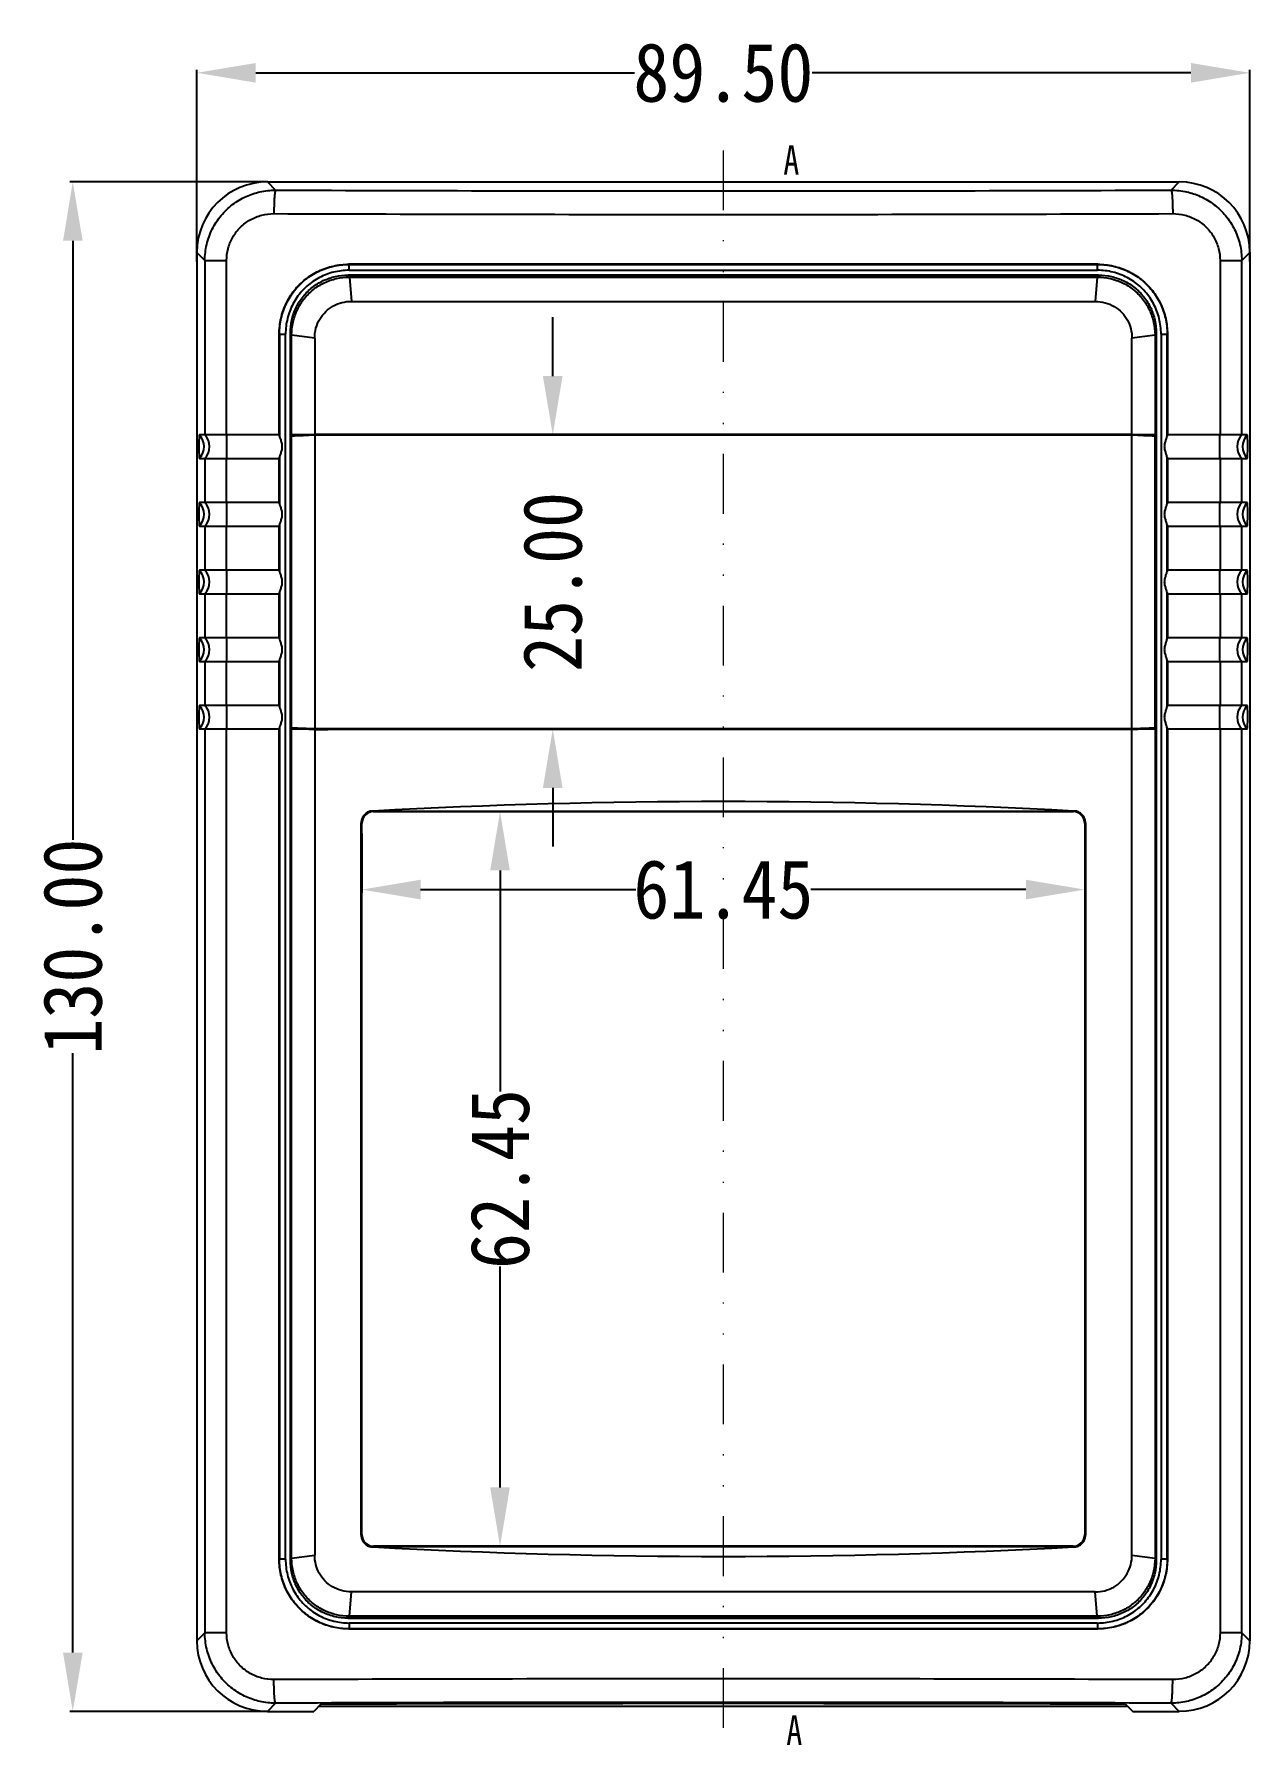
# Model space of a CAD drawing. Header units: inches. Extents: x 491 to 935, y -1750 to -1437.
# Drawn here: x 491.2 to 594.5, y -1582.3 to -1436.8 of the extents above; entities that cross this region are included whole.
import ezdxf
from ezdxf.enums import TextEntityAlignment as Align

# ---------------------------------------------------------------- set-up
doc = ezdxf.new("R2010")
doc.units = ezdxf.units.IN
doc.header["$MEASUREMENT"] = 0
doc.linetypes.add('DIVIDE', pattern=[31.75, 12.7, -6.35, 0, -6.35, 0, -6.35])
doc.layers.add('5', color=7, linetype='Continuous')
doc.layers.add('hatch', color=56, linetype='Continuous', lineweight=9)
doc.styles.add('FFS', font='simfang.ttf', dxfattribs={"width": 0.9})
doc.dimstyles.get("Standard").update_dxf_attribs({"dimtxt": 0.18, "dimasz": 0.18, "dimexe": 0.18, "dimexo": 0.0625, "dimgap": 0.09, "dimtad": 0, "dimzin": 0, "dimdsep": 46, "dimtxsty": 'Standard', "dimcen": 0.09, "dimadec": 0, "dimazin": 0, "dimtfac": 1, "dimtofl": 0, "dimtmove": 0, "dimatfit": 3, "dimfxl": 1, "dimtolj": 1, "dimtzin": 0, "dimarcsym": 0})

# ---------------------------------------------------------------- blocks, each defined once
blk = doc.blocks.new('*D12')
at = {"color": 6, "lineweight": -2}
for p, q in [((504.98, -1456.13), (504.98, -1439.85)), ((509.98, -1440.1), (542.17, -1440.1)), ((589.48, -1440.1), (557.29, -1440.1)), ((594.48, -1456.13), (594.48, -1439.85))]:
    blk.add_line(p, q, dxfattribs=at)
at = {"color": 6}
for points in [[(509.98, -1439.27), (509.98, -1440.94), (504.98, -1440.1)], [(589.48, -1439.27), (589.48, -1440.94), (594.48, -1440.1)]]:
    blk.add_solid(points, dxfattribs=at)
at = {"layer": 'Defpoints', "color": 0}
for p in [(504.98, -1440.1), (504.98, -1456.38), (594.48, -1456.38)]:
    blk.add_point(p, dxfattribs=at)
at = {"color": 4, "insert": (549.73, -1440.1), "char_height": 5, "attachment_point": 5, "style": 'FFS'}
blk.add_mtext('\\A1;89.50', dxfattribs=at)
blk = doc.blocks.new('*D13')
at = {"color": 6, "lineweight": -2}
for p, q in [((535.23, -1465.88), (535.23, -1460.88)), ((534.23, -1470.88), (535.48, -1470.88)), ((534.23, -1495.88), (535.48, -1495.88)), ((535.23, -1500.88), (535.23, -1505.88))]:
    blk.add_line(p, q, dxfattribs=at)
at = {"color": 6}
for points in [[(534.39, -1465.88), (536.06, -1465.88), (535.23, -1470.88)], [(534.39, -1500.88), (536.06, -1500.88), (535.23, -1495.88)]]:
    blk.add_solid(points, dxfattribs=at)
at = {"layer": 'Defpoints', "color": 0}
for p in [(533.98, -1470.88), (533.98, -1495.88), (535.23, -1495.88)]:
    blk.add_point(p, dxfattribs=at)
at = {"color": 4, "insert": (535.23, -1483.38), "char_height": 5, "attachment_point": 5, "rotation": 90, "style": 'FFS'}
blk.add_mtext('\\A1;25.00', dxfattribs=at)
blk = doc.blocks.new('*D14')
at = {"color": 6, "lineweight": -2}
for p, q in [((519, -1504.77), (519, -1509.78)), ((580.45, -1505.04), (580.45, -1509.78)), ((524, -1509.53), (542.28, -1509.53)), ((575.45, -1509.53), (557.18, -1509.53))]:
    blk.add_line(p, q, dxfattribs=at)
at = {"color": 6}
for points in [[(524, -1508.69), (524, -1510.36), (519, -1509.53)], [(575.45, -1508.69), (575.45, -1510.36), (580.45, -1509.53)]]:
    blk.add_solid(points, dxfattribs=at)
at = {"layer": 'Defpoints', "color": 0}
for p in [(519, -1504.52), (580.45, -1504.79), (580.45, -1509.53)]:
    blk.add_point(p, dxfattribs=at)
at = {"color": 4, "insert": (549.73, -1509.53), "char_height": 5, "attachment_point": 5, "style": 'FFS'}
blk.add_mtext('\\A1;61.45', dxfattribs=at)
blk = doc.blocks.new('*D15')
at = {"color": 6, "lineweight": -2}
for p, q in [((521.27, -1502.9), (531, -1502.9)), ((530.75, -1507.9), (530.75, -1526.68)), ((530.75, -1560.35), (530.75, -1541.58)), ((521.27, -1565.35), (531, -1565.35))]:
    blk.add_line(p, q, dxfattribs=at)
at = {"color": 6}
for points in [[(529.91, -1507.9), (531.58, -1507.9), (530.75, -1502.9)], [(529.91, -1560.35), (531.58, -1560.35), (530.75, -1565.35)]]:
    blk.add_solid(points, dxfattribs=at)
at = {"layer": 'Defpoints', "color": 0}
for p in [(521.02, -1502.9), (521.02, -1565.35), (530.75, -1565.35)]:
    blk.add_point(p, dxfattribs=at)
at = {"color": 4, "insert": (530.75, -1534.13), "char_height": 5, "attachment_point": 5, "rotation": 90, "style": 'FFS'}
blk.add_mtext('\\A1;62.45', dxfattribs=at)
blk = doc.blocks.new('*D16')
at = {"color": 6, "lineweight": -2}
for p, q in [((511, -1449.38), (494.18, -1449.38)), ((494.43, -1454.38), (494.43, -1505.31)), ((494.43, -1574.38), (494.43, -1523.44)), ((511, -1579.38), (494.18, -1579.38))]:
    blk.add_line(p, q, dxfattribs=at)
at = {"color": 6}
for points in [[(493.6, -1454.38), (495.27, -1454.38), (494.43, -1449.38)], [(493.6, -1574.38), (495.27, -1574.38), (494.43, -1579.38)]]:
    blk.add_solid(points, dxfattribs=at)
at = {"layer": 'Defpoints', "color": 0}
for p in [(511.25, -1449.38), (494.43, -1579.38), (511.25, -1579.38)]:
    blk.add_point(p, dxfattribs=at)
at = {"color": 4, "insert": (494.43, -1514.38), "char_height": 5, "attachment_point": 5, "rotation": 90, "style": 'FFS'}
blk.add_mtext('\\A1;130.00', dxfattribs=at)

msp = doc.modelspace()

# ---------------------------------------------------------------- linework, layer by layer
at = {"layer": '5', "color": 7, "linetype": 'Continuous'}
for p, q in [((510.969, -1449.378), (588.486, -1449.378)), ((510.969, -1449.378), (511.665, -1450.074)), ((587.79, -1450.074), (588.486, -1449.378)), ((505.658, -1456.05), (504.977, -1455.369)), ((504.977, -1455.369), (504.977, -1573.386)), ((505.658, -1456.05), (507.502, -1456.05)), ((505.658, -1456.05), (505.658, -1470.878)), ((507.502, -1470.878), (507.502, -1456.05)), ((591.953, -1456.05), (593.797, -1456.05)), ((591.953, -1456.05), (591.953, -1470.878)), ((594.477, -1455.369), (593.797, -1456.05)), ((593.797, -1470.878), (593.797, -1456.05)), ((594.477, -1455.369), (594.477, -1573.386)), ((581.614, -1457.29), (517.841, -1457.29)), ((517.841, -1457.29), (517.95, -1457.466)), ((581.559, -1456.378), (517.896, -1456.378)), ((517.901, -1456.393), (517.896, -1456.378)), ((581.559, -1457.378), (517.896, -1457.378)), ((517.901, -1456.393), (581.554, -1456.393)), ((517.925, -1456.885), (581.53, -1456.885)), ((517.95, -1457.466), (581.504, -1457.466)), ((517.95, -1457.466), (518.114, -1459.53)), ((581.504, -1457.466), (581.341, -1459.53)), ((581.504, -1457.466), (581.613, -1457.29)), ((581.554, -1456.393), (581.559, -1456.378)), ((518.115, -1459.53), (581.34, -1459.53)), ((511.977, -1462.306), (512.518, -1462.306)), ((511.977, -1470.878), (511.977, -1462.306)), ((511.999, -1462.306), (511.999, -1470.978)), ((512.518, -1566.45), (512.518, -1462.306)), ((513.032, -1462.394), (512.923, -1462.217)), ((512.923, -1566.538), (512.923, -1462.217)), ((514.992, -1462.659), (513.032, -1462.394)), ((513.032, -1470.869), (513.032, -1462.394)), ((514.992, -1462.659), (514.992, -1470.843)), ((586.423, -1462.394), (584.463, -1462.659)), ((584.463, -1470.843), (584.463, -1462.659)), ((586.532, -1462.217), (586.423, -1462.394)), ((586.423, -1462.394), (586.423, -1470.869)), ((586.532, -1462.217), (586.532, -1566.538)), ((586.937, -1462.306), (587.477, -1462.306)), ((586.937, -1462.306), (586.937, -1566.45)), ((587.456, -1470.978), (587.456, -1462.306)), ((587.477, -1462.306), (587.477, -1470.878)), ((511.977, -1470.878), (505.187, -1470.878)), ((513.032, -1470.869), (512.923, -1470.886)), ((513.032, -1470.957), (512.923, -1471.009)), ((514.992, -1470.843), (513.032, -1470.869)), ((513.032, -1495.799), (513.032, -1470.957)), ((514.992, -1470.878), (549.726, -1470.878)), ((514.992, -1470.878), (514.992, -1495.878)), ((549.726, -1470.843), (516.123, -1470.843)), ((516.123, -1470.843), (516.123, -1470.878)), ((583.332, -1470.843), (549.726, -1470.843)), ((549.729, -1470.878), (584.463, -1470.878)), ((583.332, -1470.878), (583.332, -1470.843)), ((586.423, -1470.869), (584.463, -1470.843)), ((584.463, -1495.878), (584.463, -1470.878)), ((586.532, -1470.886), (586.423, -1470.869)), ((586.423, -1470.957), (586.532, -1471.009)), ((586.423, -1495.799), (586.423, -1470.957)), ((594.268, -1470.878), (587.477, -1470.878)), ((505.187, -1472.878), (511.977, -1472.878)), ((505.658, -1472.878), (505.658, -1476.628)), ((507.502, -1476.628), (507.502, -1472.878)), ((511.977, -1476.628), (511.977, -1472.878)), ((511.999, -1472.777), (511.999, -1476.728)), ((587.456, -1476.728), (587.456, -1472.777)), ((587.477, -1472.878), (594.268, -1472.878)), ((587.477, -1472.878), (587.477, -1476.628)), ((591.953, -1472.878), (591.953, -1476.628)), ((593.797, -1476.628), (593.797, -1472.878)), ((511.977, -1476.628), (505.187, -1476.628)), ((594.268, -1476.628), (587.477, -1476.628)), ((505.187, -1478.628), (511.977, -1478.628)), ((505.658, -1478.628), (505.658, -1482.378)), ((507.502, -1482.378), (507.502, -1478.628)), ((511.977, -1482.378), (511.977, -1478.628)), ((511.999, -1478.527), (511.999, -1482.478)), ((587.456, -1482.478), (587.456, -1478.527)), ((587.477, -1478.628), (587.477, -1482.378)), ((587.477, -1478.628), (594.268, -1478.628)), ((591.953, -1478.628), (591.953, -1482.378)), ((593.797, -1482.378), (593.797, -1478.628)), ((511.977, -1482.378), (505.187, -1482.378)), ((594.268, -1482.378), (587.477, -1482.378)), ((505.187, -1484.378), (511.977, -1484.378)), ((505.658, -1484.378), (505.658, -1488.128)), ((507.502, -1488.128), (507.502, -1484.378)), ((511.977, -1488.128), (511.977, -1484.378)), ((511.999, -1484.277), (511.999, -1488.228)), ((587.456, -1488.228), (587.456, -1484.277)), ((587.477, -1484.378), (587.477, -1488.128)), ((587.477, -1484.378), (594.268, -1484.378)), ((591.953, -1484.378), (591.953, -1488.128)), ((593.797, -1488.128), (593.797, -1484.378)), ((511.977, -1488.128), (505.187, -1488.128)), ((594.268, -1488.128), (587.477, -1488.128)), ((505.187, -1490.128), (511.977, -1490.128)), ((505.658, -1490.128), (505.658, -1493.878)), ((507.502, -1493.878), (507.502, -1490.128)), ((511.977, -1493.878), (511.977, -1490.128)), ((511.999, -1490.027), (511.999, -1493.978)), ((587.456, -1493.978), (587.456, -1490.027)), ((587.477, -1490.128), (587.477, -1493.878)), ((587.477, -1490.128), (594.268, -1490.128)), ((591.953, -1490.128), (591.953, -1493.878)), ((593.797, -1493.878), (593.797, -1490.128)), ((511.977, -1493.878), (505.187, -1493.878)), ((594.268, -1493.878), (587.477, -1493.878)), ((505.187, -1495.878), (511.977, -1495.878)), ((505.658, -1495.878), (505.658, -1572.705)), ((507.502, -1572.705), (507.502, -1495.878)), ((511.977, -1566.45), (511.977, -1495.878)), ((511.999, -1495.777), (511.999, -1566.45)), ((513.032, -1495.799), (512.923, -1495.746)), ((513.017, -1495.892), (513.032, -1495.894)), ((513.032, -1495.878), (514.992, -1495.878)), ((513.032, -1566.361), (513.032, -1495.894)), ((549.726, -1495.878), (514.992, -1495.878)), ((514.992, -1495.914), (514.992, -1566.097)), ((516.123, -1495.878), (516.123, -1495.913)), ((549.726, -1495.913), (516.123, -1495.913)), ((583.332, -1495.913), (549.726, -1495.913)), ((584.463, -1495.878), (549.729, -1495.878)), ((583.332, -1495.878), (583.332, -1495.913)), ((584.463, -1495.878), (586.423, -1495.878)), ((584.463, -1566.097), (584.463, -1495.914)), ((586.423, -1495.799), (586.532, -1495.746)), ((586.423, -1495.895), (586.437, -1495.892)), ((586.423, -1495.895), (586.423, -1566.361)), ((587.456, -1566.45), (587.456, -1495.777)), ((587.477, -1495.878), (587.477, -1566.45)), ((587.477, -1495.878), (594.268, -1495.878)), ((591.953, -1495.878), (591.953, -1572.705)), ((593.797, -1572.705), (593.797, -1495.878)), ((519.004, -1503.903), (518.951, -1503.85)), ((518.951, -1564.405), (518.951, -1503.85)), ((519.004, -1564.353), (519.004, -1503.903)), ((519.947, -1502.849), (579.508, -1502.849)), ((519.947, -1502.849), (520.002, -1502.904)), ((520.002, -1502.904), (579.453, -1502.904)), ((579.453, -1502.904), (579.508, -1502.849)), ((580.504, -1503.85), (580.451, -1503.903)), ((580.451, -1503.903), (580.451, -1564.353)), ((580.504, -1503.85), (580.504, -1564.405)), ((518.951, -1564.405), (519.004, -1564.353)), ((520.002, -1565.351), (519.947, -1565.407)), ((579.453, -1565.351), (520.002, -1565.351)), ((579.508, -1565.407), (579.453, -1565.351)), ((580.451, -1564.353), (580.504, -1564.405)), ((512.518, -1566.45), (511.977, -1566.45)), ((512.923, -1566.538), (513.032, -1566.361)), ((513.032, -1566.361), (514.992, -1566.097)), ((579.508, -1565.407), (519.947, -1565.407)), ((584.463, -1566.097), (586.423, -1566.361)), ((586.423, -1566.361), (586.532, -1566.538)), ((587.477, -1566.45), (586.937, -1566.45)), ((517.95, -1571.29), (518.114, -1569.225)), ((581.34, -1569.225), (518.115, -1569.225)), ((581.504, -1571.29), (581.341, -1569.225)), ((517.95, -1571.29), (517.841, -1571.466)), ((517.841, -1571.466), (581.614, -1571.466)), ((581.559, -1571.378), (517.896, -1571.378)), ((517.901, -1572.362), (517.896, -1572.378)), ((517.896, -1572.378), (581.559, -1572.378)), ((581.554, -1572.362), (517.901, -1572.362)), ((581.53, -1571.87), (517.925, -1571.87)), ((581.504, -1571.289), (517.95, -1571.289)), ((581.614, -1571.466), (581.504, -1571.29)), ((581.554, -1572.362), (581.559, -1572.378)), ((504.977, -1573.386), (505.658, -1572.705)), ((507.502, -1572.705), (505.658, -1572.705)), ((593.797, -1572.705), (591.953, -1572.705)), ((593.797, -1572.705), (594.477, -1573.386)), ((511.665, -1578.682), (510.969, -1579.378)), ((510.969, -1579.378), (514.927, -1579.378)), ((515.526, -1578.779), (514.927, -1579.378)), ((584.108, -1578.958), (515.347, -1578.958)), ((583.928, -1578.779), (584.527, -1579.378)), ((584.527, -1579.378), (588.486, -1579.378)), ((588.486, -1579.378), (587.79, -1578.682))]:
    msp.add_line(p, q, dxfattribs=at)
for centre, radius, start, end in [((549.716, 8988.091), 10438.234, 269.7911368, 270.0000617), ((549.754, 8979.682), 10429.825, 269.9998541, 270.2089475), ((549.701, 9058.501), 10510.641, 269.7919024, 270.0001453), ((549.739, 9066.965), 10519.105, 269.9999385, 270.2080138), ((504.131, -1471.878), 1.454, 316.54797, 43.45203), ((504.607, -1471.878), 1.451, 316.4431, 43.55199), ((509.357, -1471.486), 2.69, 10.89926, 13.08206), ((512.957, -930.159), 540.723, 270.00794, 270.21561), ((586.491, -932.448), 538.434, 269.78416, 269.99272), ((590.096, -1471.486), 2.689, 166.91754, 169.10129), ((594.848, -1471.877), 1.451, 136.4431, 223.55199), ((595.323, -1471.878), 1.454, 136.54709, 223.45291), ((509.296, -1472.256), 2.753, 346.94305, 349.07572), ((590.161, -1472.255), 2.755, 190.92492, 193.05615), ((504.131, -1477.628), 1.454, 316.54797, 43.45203), ((504.607, -1477.628), 1.451, 316.4431, 43.55199), ((509.357, -1477.236), 2.69, 10.89926, 13.08206), ((590.096, -1477.236), 2.689, 166.91754, 169.10129), ((594.848, -1477.627), 1.451, 136.4431, 223.55199), ((595.323, -1477.628), 1.454, 136.54709, 223.45291), ((509.296, -1478.006), 2.753, 346.94305, 349.07572), ((590.161, -1478.005), 2.755, 190.92492, 193.05615), ((504.131, -1483.378), 1.454, 316.54797, 43.45203), ((504.607, -1483.378), 1.451, 316.4431, 43.55199), ((509.357, -1482.986), 2.69, 10.89926, 13.08206), ((590.096, -1482.986), 2.689, 166.91754, 169.10129), ((594.848, -1483.377), 1.451, 136.4431, 223.55199), ((595.323, -1483.378), 1.454, 136.54709, 223.45291), ((509.296, -1483.756), 2.753, 346.94305, 349.07572), ((590.161, -1483.755), 2.755, 190.92492, 193.05615), ((504.131, -1489.128), 1.454, 316.54797, 43.45203), ((504.607, -1489.128), 1.451, 316.4431, 43.55199), ((509.357, -1488.736), 2.69, 10.89926, 13.08206), ((590.096, -1488.736), 2.689, 166.91754, 169.10129), ((594.848, -1489.127), 1.451, 136.4431, 223.55199), ((595.323, -1489.128), 1.454, 136.54709, 223.45291), ((509.296, -1489.506), 2.753, 346.94305, 349.07572), ((590.161, -1489.505), 2.755, 190.92492, 193.05615), ((504.131, -1494.878), 1.454, 316.54797, 43.45203), ((504.607, -1494.878), 1.451, 316.4431, 43.55199), ((509.357, -1494.486), 2.69, 10.89926, 13.08206), ((590.096, -1494.486), 2.689, 166.91754, 169.10129), ((594.848, -1494.877), 1.451, 136.4431, 223.55199), ((595.323, -1494.878), 1.454, 136.54709, 223.45291), ((509.296, -1495.256), 2.753, 346.94305, 349.07572), ((583.455, -2047.618), 551.705, 89.8953, 90.01276), ((590.161, -1495.255), 2.755, 190.92492, 193.05615), ((549.727, -2054.045), 552, 86.90739, 93.09261), ((549.727, -1014.211), 552, 266.90739, 273.09261), ((549.716, -12095.72), 10519.105, 89.9999385, 90.2080138), ((549.754, -12087.256), 10510.641, 89.7919024, 90.0001453), ((549.701, -12008.438), 10429.825, 89.9998541, 90.2089475), ((549.739, -12016.847), 10438.234, 89.7911368, 90.0000617)]:
    msp.add_arc(centre, radius, start, end, dxfattribs=at)
for centre, major_axis, ratio, start_param, end_param in [((510.986, -1455.386), (-4.254, 4.254), 0.9972647, 5.4991567, 7.0672139), ((588.469, -1455.386), (-4.254, -4.254), 0.9972647, 2.357564, 3.9256213), ((549.724, 9085.609), (7417.116, 7822.961), 0.9573508, -2.3645192, -2.3643333), ((549.727, -1480.498), (552, -0.619), 0.0174549, 1.6317314, 1.6337842), ((549.727, -1480.498), (552, 0.619), 0.0174549, 1.5078085, 1.5098613), ((549.731, 9085.609), (7417.116, -7822.961), 0.9573508, -0.7772594, -0.7770734), ((516.741, -2080.05), (428.677, -465.124), 0.8510283, 2.3227636, 2.3229258), ((549.724, -12052.364), (7417.116, -7822.961), 0.9573508, 2.3643333, 2.3645192), ((516.741, -2079.504), (411.915, -419.292), 0.9855848, 2.3608072, 2.3641662), ((549.731, -12052.364), (7417.116, 7822.961), 0.9573508, 0.7770734, 0.7772594), ((582.875, -2038.294), (382.828, 389.684), 0.9855848, 0.7772412, 0.7808554), ((582.875, -2038.815), (398.406, 432.279), 0.8510283, 0.8184674, 0.8186419), ((520.005, -1503.905), (0.709, -0.709), 0.9972647, 2.357564, 3.9256213), ((579.45, -1503.905), (0.709, 0.709), 0.9972647, 5.4991567, 7.0672139), ((520.005, -1564.35), (0.709, 0.709), 0.9972647, 2.357564, 3.9256213), ((579.45, -1564.35), (0.709, -0.709), 0.9972647, -0.7840286, 0.7840286), ((510.986, -1573.369), (4.254, 4.254), 0.9972647, 2.357564, 3.9256213), ((588.469, -1573.369), (4.254, -4.254), 0.9972647, -0.7840286, 0.7840286), ((549.727, -1607.337), (546, 0), 0.0524078, 1.5081159, 1.6334767)]:
    msp.add_ellipse(centre, major_axis=major_axis, ratio=ratio, start_param=start_param, end_param=end_param, dxfattribs=at)
for points, start_tangent, end_tangent in [([(505.658, -1456.05), (505.816, -1454.688), (506.28, -1453.4), (507.034, -1452.241), (508.008, -1451.305), (509.169, -1450.611), (510.343, -1450.218), (511.665, -1450.074)], (0.0010237, 0.9999995), (0.999999, -0.001426)), ([(511.665, -1450.074), (511.624, -1450.196), (511.587, -1450.477), (511.556, -1450.906), (511.535, -1451.453), (511.526, -1452.071)], (-0.7997504, -0.6003326), (-0.0036369, -0.9999934)), ([(587.79, -1450.074), (589.106, -1450.217), (590.274, -1450.605), (591.457, -1451.313), (592.424, -1452.244), (593.179, -1453.41), (593.639, -1454.691), (593.797, -1456.05)], (0.999999, 0.0014261), (0.0010236, -0.9999995)), ([(587.79, -1450.074), (587.831, -1450.196), (587.868, -1450.477), (587.898, -1450.906), (587.919, -1451.453), (587.928, -1452.071)], (0.7997377, -0.6003495), (0.0036313, -0.9999934)), ([(507.502, -1456.05), (507.638, -1455.025), (508.037, -1454.063), (508.678, -1453.232), (509.52, -1452.597), (510.489, -1452.203), (511.526, -1452.071)], (0.0002297, 1), (0.9999942, -0.0034092)), ([(587.928, -1452.071), (588.97, -1452.204), (589.942, -1452.601), (590.786, -1453.241), (591.424, -1454.074), (591.819, -1455.035), (591.953, -1456.05)], (0.9999942, 0.0034093), (0.0002294, -1)), ([(511.977, -1462.306), (512.129, -1460.972), (512.568, -1459.715), (513.272, -1458.589), (514.21, -1457.654), (515.333, -1456.958), (516.579, -1456.526), (517.896, -1456.378)], (0, 1), (1, -0.0000001)), ([(511.999, -1462.306), (512.15, -1460.966), (512.588, -1459.712), (513.286, -1458.601), (514.208, -1457.679), (515.317, -1456.981), (516.566, -1456.544), (517.901, -1456.393)], (0.0001618, 1), (1, 0.0001772)), ([(517.925, -1456.885), (517.252, -1456.926), (516.604, -1457.047), (515.983, -1457.241), (515.393, -1457.507), (514.84, -1457.841), (514.333, -1458.238), (513.878, -1458.693), (513.478, -1459.203), (513.14, -1459.762), (512.871, -1460.361), (512.676, -1460.99), (512.557, -1461.641), (512.518, -1462.306)], (-1, -0.000011), (-0.0000082, -1)), ([(512.923, -1462.217), (513.05, -1461.108), (513.416, -1460.061), (514.001, -1459.122), (514.783, -1458.345), (515.718, -1457.769), (516.752, -1457.412), (517.841, -1457.29)], (-0.0000001, 1), (1, -0.0000016)), ([(513.032, -1462.394), (513.156, -1461.28), (513.52, -1460.235), (514.105, -1459.303), (514.88, -1458.529), (515.809, -1457.949), (516.847, -1457.589), (517.95, -1457.466)], (-0.0000001, 1), (1, 0.0000168)), ([(517.925, -1456.885), (517.923, -1456.716), (517.918, -1456.568), (517.91, -1456.454), (517.901, -1456.393)], (0.000001, 1), (-0.3118603, 0.950128)), ([(581.504, -1457.466), (582.616, -1457.591), (583.659, -1457.955), (584.589, -1458.541), (585.361, -1459.317), (585.941, -1460.248), (586.3, -1461.288), (586.423, -1462.394)], (1, -0.0000152), (0.000002, -1)), ([(581.53, -1456.885), (581.532, -1456.716), (581.537, -1456.568), (581.544, -1456.454), (581.554, -1456.393)], (0, 1), (0.3118576, 0.9501289)), ([(586.937, -1462.306), (586.896, -1461.631), (586.776, -1460.981), (586.583, -1460.359), (586.318, -1459.768), (585.984, -1459.214), (585.588, -1458.705), (585.133, -1458.248), (584.624, -1457.847), (584.066, -1457.509), (583.468, -1457.239), (582.84, -1457.044), (582.191, -1456.925), (581.53, -1456.885)], (-0.000011, 1), (-1, 0.0000082)), ([(581.554, -1456.393), (582.892, -1456.544), (584.143, -1456.984), (585.252, -1457.683), (586.173, -1458.607), (586.869, -1459.718), (587.306, -1460.969), (587.456, -1462.306)], (1, -0.0001798), (0.0001583, -1)), ([(581.559, -1456.378), (582.891, -1456.53), (584.146, -1456.97), (585.271, -1457.675), (586.204, -1458.615), (586.899, -1459.74), (587.329, -1460.987), (587.477, -1462.306)], (1, 0.0000001), (0, -1)), ([(581.614, -1457.29), (582.721, -1457.417), (583.766, -1457.784), (584.703, -1458.37), (585.479, -1459.153), (586.054, -1460.09), (586.409, -1461.127), (586.532, -1462.217)], (1, 0.000022), (0.0000019, -1)), ([(514.992, -1462.659), (515.103, -1461.809), (515.427, -1461.042), (515.935, -1460.4), (516.591, -1459.917), (517.311, -1459.632), (518.115, -1459.53)], (-0.0059816, 0.9999821), (0.9999832, -0.005799)), ([(581.34, -1459.53), (582.188, -1459.643), (582.955, -1459.968), (583.596, -1460.476), (584.078, -1461.132), (584.362, -1461.853), (584.463, -1462.659)], (0.9999858, 0.0053354), (-0.0064492, -0.9999792)), ([(505.187, -1470.878), (505.177, -1470.936), (505.167, -1471.055), (505.16, -1471.228), (505.153, -1471.457), (505.15, -1471.724), (505.15, -1472.005), (505.153, -1472.277), (505.159, -1472.514), (505.167, -1472.695), (505.177, -1472.818), (505.187, -1472.878)], (-0.4163751, -0.9091929), (0.4163751, -0.9091929)), ([(507.532, -1471.878), (507.529, -1471.514), (507.518, -1471.173), (507.502, -1470.878)], (0, 1), (-0.0729233, 0.9973375)), ([(507.502, -1472.878), (507.518, -1472.582), (507.529, -1472.242), (507.532, -1471.878)], (0.0729233, 0.9973375), (0, 1)), ([(511.999, -1470.978), (512.076, -1471.256), (512.168, -1471.558), (512.211, -1471.878)], (0.1899907, -0.9817859), (0, -1)), ([(512.211, -1471.878), (512.168, -1472.196), (512.076, -1472.498), (511.999, -1472.777)], (0, -1), (-0.1899906, -0.9817859)), ([(587.243, -1471.878), (587.287, -1471.559), (587.379, -1471.257), (587.456, -1470.978)], (0, 1), (0.1899912, 0.9817858)), ([(587.456, -1472.777), (587.379, -1472.499), (587.287, -1472.197), (587.243, -1471.878)], (-0.1899912, 0.9817858), (0, 1)), ([(591.922, -1471.878), (591.926, -1471.514), (591.936, -1471.173), (591.953, -1470.878)], (0, 1), (0.0729233, 0.9973375)), ([(591.953, -1472.878), (591.936, -1472.582), (591.926, -1472.242), (591.922, -1471.878)], (-0.0729233, 0.9973375), (0, 1)), ([(594.268, -1472.878), (594.278, -1472.819), (594.287, -1472.701), (594.295, -1472.527), (594.301, -1472.299), (594.305, -1472.032), (594.305, -1471.75), (594.302, -1471.478), (594.296, -1471.241), (594.288, -1471.06), (594.278, -1470.937), (594.268, -1470.878)], (0.4163751, 0.9091929), (-0.4163751, 0.9091929)), ([(505.187, -1476.628), (505.177, -1476.686), (505.167, -1476.805), (505.16, -1476.978), (505.153, -1477.207), (505.15, -1477.474), (505.15, -1477.755), (505.153, -1478.027), (505.159, -1478.264), (505.167, -1478.445), (505.177, -1478.568), (505.187, -1478.628)], (-0.4163751, -0.9091929), (0.4163751, -0.9091929)), ([(507.532, -1477.628), (507.529, -1477.264), (507.518, -1476.923), (507.502, -1476.628)], (0, 1), (-0.0729233, 0.9973375)), ([(591.922, -1477.628), (591.926, -1477.264), (591.936, -1476.923), (591.953, -1476.628)], (0, 1), (0.0729233, 0.9973375)), ([(594.268, -1478.628), (594.278, -1478.569), (594.287, -1478.451), (594.295, -1478.277), (594.301, -1478.049), (594.305, -1477.782), (594.305, -1477.5), (594.302, -1477.228), (594.296, -1476.991), (594.288, -1476.81), (594.278, -1476.687), (594.268, -1476.628)], (0.4163751, 0.9091929), (-0.4163751, 0.9091929)), ([(507.502, -1478.628), (507.518, -1478.332), (507.529, -1477.992), (507.532, -1477.628)], (0.0729233, 0.9973375), (0, 1)), ([(511.999, -1476.728), (512.076, -1477.006), (512.168, -1477.308), (512.211, -1477.628)], (0.1899907, -0.9817859), (0, -1)), ([(512.211, -1477.628), (512.168, -1477.946), (512.076, -1478.248), (511.999, -1478.527)], (0, -1), (-0.1899906, -0.9817859)), ([(587.243, -1477.628), (587.287, -1477.309), (587.379, -1477.007), (587.456, -1476.728)], (0, 1), (0.1899912, 0.9817858)), ([(587.456, -1478.527), (587.379, -1478.249), (587.287, -1477.947), (587.243, -1477.628)], (-0.1899912, 0.9817858), (0, 1)), ([(591.953, -1478.628), (591.936, -1478.332), (591.926, -1477.992), (591.922, -1477.628)], (-0.0729233, 0.9973375), (0, 1)), ([(505.187, -1482.378), (505.177, -1482.436), (505.167, -1482.555), (505.16, -1482.728), (505.153, -1482.957), (505.15, -1483.224), (505.15, -1483.505), (505.153, -1483.777), (505.159, -1484.014), (505.167, -1484.195), (505.177, -1484.318), (505.187, -1484.378)], (-0.4163751, -0.9091929), (0.4163751, -0.9091929)), ([(507.532, -1483.378), (507.529, -1483.014), (507.518, -1482.673), (507.502, -1482.378)], (0, 1), (-0.0729233, 0.9973375)), ([(591.922, -1483.378), (591.926, -1483.014), (591.936, -1482.673), (591.953, -1482.378)], (0, 1), (0.0729233, 0.9973375)), ([(594.268, -1484.378), (594.278, -1484.319), (594.287, -1484.201), (594.295, -1484.027), (594.301, -1483.799), (594.305, -1483.532), (594.305, -1483.25), (594.302, -1482.978), (594.296, -1482.741), (594.288, -1482.56), (594.278, -1482.437), (594.268, -1482.378)], (0.4163751, 0.9091929), (-0.4163751, 0.9091929)), ([(507.502, -1484.378), (507.518, -1484.082), (507.529, -1483.742), (507.532, -1483.378)], (0.0729233, 0.9973375), (0, 1)), ([(511.999, -1482.478), (512.076, -1482.756), (512.168, -1483.058), (512.211, -1483.378)], (0.1899907, -0.9817859), (0, -1)), ([(512.211, -1483.378), (512.168, -1483.696), (512.076, -1483.998), (511.999, -1484.277)], (0, -1), (-0.1899906, -0.9817859)), ([(587.243, -1483.378), (587.287, -1483.059), (587.379, -1482.757), (587.456, -1482.478)], (0, 1), (0.1899912, 0.9817858)), ([(587.456, -1484.277), (587.379, -1483.999), (587.287, -1483.697), (587.243, -1483.378)], (-0.1899912, 0.9817858), (0, 1)), ([(591.953, -1484.378), (591.936, -1484.082), (591.926, -1483.742), (591.922, -1483.378)], (-0.0729233, 0.9973375), (0, 1)), ([(505.187, -1488.128), (505.177, -1488.186), (505.167, -1488.305), (505.16, -1488.478), (505.153, -1488.707), (505.15, -1488.974), (505.15, -1489.255), (505.153, -1489.527), (505.159, -1489.764), (505.167, -1489.945), (505.177, -1490.068), (505.187, -1490.128)], (-0.4163751, -0.9091929), (0.4163751, -0.9091929)), ([(507.532, -1489.128), (507.529, -1488.764), (507.518, -1488.423), (507.502, -1488.128)], (0, 1), (-0.0729233, 0.9973375)), ([(511.999, -1488.228), (512.076, -1488.506), (512.168, -1488.808), (512.211, -1489.128)], (0.1899912, -0.9817858), (0, -1)), ([(587.243, -1489.128), (587.287, -1488.809), (587.379, -1488.507), (587.456, -1488.228)], (0, 1), (0.1899912, 0.9817858)), ([(591.922, -1489.128), (591.926, -1488.764), (591.936, -1488.423), (591.953, -1488.128)], (0, 1), (0.0729233, 0.9973375)), ([(594.268, -1490.128), (594.278, -1490.069), (594.287, -1489.951), (594.295, -1489.777), (594.301, -1489.549), (594.305, -1489.282), (594.305, -1489), (594.302, -1488.728), (594.296, -1488.491), (594.288, -1488.31), (594.278, -1488.187), (594.268, -1488.128)], (0.4163751, 0.9091929), (-0.4163751, 0.9091929)), ([(507.502, -1490.128), (507.518, -1489.832), (507.529, -1489.492), (507.532, -1489.128)], (0.0729233, 0.9973375), (0, 1)), ([(512.211, -1489.128), (512.168, -1489.446), (512.076, -1489.748), (511.999, -1490.027)], (0, -1), (-0.1899912, -0.9817858)), ([(587.456, -1490.027), (587.379, -1489.749), (587.287, -1489.447), (587.243, -1489.128)], (-0.1899912, 0.9817858), (0, 1)), ([(591.953, -1490.128), (591.936, -1489.832), (591.926, -1489.492), (591.922, -1489.128)], (-0.0729233, 0.9973375), (0, 1)), ([(505.187, -1493.878), (505.177, -1493.936), (505.167, -1494.055), (505.16, -1494.228), (505.153, -1494.457), (505.15, -1494.724), (505.15, -1495.005), (505.153, -1495.277), (505.159, -1495.514), (505.167, -1495.695), (505.177, -1495.818), (505.187, -1495.878)], (-0.4163751, -0.9091929), (0.4163751, -0.9091929)), ([(507.532, -1494.878), (507.529, -1494.514), (507.518, -1494.173), (507.502, -1493.878)], (0, 1), (-0.0729233, 0.9973375)), ([(511.999, -1493.978), (512.076, -1494.256), (512.168, -1494.558), (512.211, -1494.878)], (0.1899907, -0.9817859), (0, -1)), ([(587.243, -1494.878), (587.287, -1494.559), (587.379, -1494.257), (587.456, -1493.978)], (0, 1), (0.1899912, 0.9817858)), ([(591.922, -1494.878), (591.926, -1494.514), (591.936, -1494.173), (591.953, -1493.878)], (0, 1), (0.0729233, 0.9973375)), ([(594.268, -1495.878), (594.278, -1495.819), (594.287, -1495.701), (594.295, -1495.527), (594.301, -1495.299), (594.305, -1495.032), (594.305, -1494.75), (594.302, -1494.478), (594.296, -1494.241), (594.288, -1494.06), (594.278, -1493.937), (594.268, -1493.878)], (0.4163751, 0.9091929), (-0.4163751, 0.9091929)), ([(507.502, -1495.878), (507.518, -1495.582), (507.529, -1495.242), (507.532, -1494.878)], (0.0729233, 0.9973375), (0, 1)), ([(512.211, -1494.878), (512.168, -1495.196), (512.076, -1495.498), (511.999, -1495.777)], (0, -1), (-0.1899906, -0.9817859)), ([(587.456, -1495.777), (587.379, -1495.499), (587.287, -1495.197), (587.243, -1494.878)], (-0.1899912, 0.9817858), (0, 1)), ([(591.953, -1495.878), (591.936, -1495.582), (591.926, -1495.242), (591.922, -1494.878)], (-0.0729233, 0.9973375), (0, 1)), ([(514.992, -1495.914), (515.369, -1495.913), (515.746, -1495.913), (516.123, -1495.913)], (0.9999982, 0.0018973), (1, -0.0000054)), ([(519.947, -1502.849), (519.639, -1502.898), (519.362, -1503.041), (519.141, -1503.262), (519, -1503.541), (518.951, -1503.85)], (-0.999996, -0.0028316), (0, -1)), ([(580.504, -1503.85), (580.455, -1503.541), (580.313, -1503.262), (580.093, -1503.041), (579.815, -1502.898), (579.508, -1502.849)], (0, 1), (-0.999996, 0.0028316)), ([(518.951, -1564.405), (519, -1564.714), (519.141, -1564.993), (519.362, -1565.215), (519.639, -1565.357), (519.947, -1565.407)], (0, -1), (0.999996, -0.0028316)), ([(579.508, -1565.407), (579.815, -1565.357), (580.093, -1565.215), (580.313, -1564.993), (580.455, -1564.714), (580.504, -1564.405)], (0.999996, 0.0028316), (0, 1)), ([(517.896, -1572.378), (516.564, -1572.226), (515.309, -1571.785), (514.184, -1571.08), (513.251, -1570.14), (512.556, -1569.016), (512.125, -1567.768), (511.977, -1566.45)], (-1, -0.0000001), (0, 1)), ([(517.901, -1572.362), (516.563, -1572.211), (515.312, -1571.772), (514.202, -1571.072), (513.282, -1570.149), (512.585, -1569.038), (512.149, -1567.786), (511.999, -1566.45)], (-1, 0.0001798), (-0.0001583, 1)), ([(512.518, -1566.45), (512.559, -1567.124), (512.678, -1567.774), (512.872, -1568.396), (513.137, -1568.987), (513.47, -1569.541), (513.867, -1570.05), (514.322, -1570.507), (514.831, -1570.908), (515.389, -1571.247), (515.987, -1571.516), (516.615, -1571.711), (517.263, -1571.83), (517.925, -1571.87)], (0.000011, -1), (1, -0.0000082)), ([(517.841, -1571.466), (516.733, -1571.338), (515.689, -1570.972), (514.751, -1570.385), (513.976, -1569.602), (513.401, -1568.665), (513.045, -1567.629), (512.923, -1566.538)], (-1, -0.0000214), (-0.0000019, 1)), ([(517.95, -1571.29), (516.839, -1571.165), (515.796, -1570.8), (514.866, -1570.215), (514.093, -1569.438), (513.514, -1568.507), (513.155, -1567.467), (513.032, -1566.361)], (-1, 0.000016), (-0.000002, 1)), ([(518.115, -1569.225), (517.267, -1569.113), (516.5, -1568.788), (515.859, -1568.279), (515.377, -1567.623), (515.093, -1566.902), (514.992, -1566.097)], (-0.9999858, -0.0053354), (0.0064492, 0.9999792)), ([(581.34, -1569.225), (582.155, -1569.121), (582.911, -1568.812), (583.558, -1568.317), (584.052, -1567.67), (584.361, -1566.912), (584.463, -1566.097)], (0.9999832, -0.005799), (-0.0059816, 0.9999821)), ([(586.423, -1566.361), (586.298, -1567.475), (585.934, -1568.52), (585.35, -1569.452), (584.575, -1570.226), (583.646, -1570.806), (582.608, -1571.167), (581.504, -1571.29)], (0.0000001, -1), (-1, -0.0000168)), ([(581.53, -1571.87), (582.202, -1571.829), (582.851, -1571.709), (583.472, -1571.515), (584.062, -1571.249), (584.614, -1570.915), (585.121, -1570.517), (585.577, -1570.062), (585.977, -1569.552), (586.315, -1568.993), (586.583, -1568.394), (586.778, -1567.765), (586.897, -1567.114), (586.937, -1566.45)], (1, 0.000011), (0.0000082, 1)), ([(587.456, -1566.45), (587.305, -1567.79), (586.867, -1569.043), (586.168, -1570.155), (585.247, -1571.077), (584.138, -1571.774), (582.888, -1572.212), (581.554, -1572.362)], (-0.0001618, -1), (-1, -0.0001772)), ([(587.477, -1566.45), (587.326, -1567.784), (586.886, -1569.04), (586.183, -1570.167), (585.245, -1571.101), (584.121, -1571.797), (582.876, -1572.229), (581.559, -1572.378)], (0, -1), (-1, 0.0000001)), ([(586.532, -1566.538), (586.405, -1567.648), (586.039, -1568.694), (585.454, -1569.634), (584.672, -1570.411), (583.737, -1570.987), (582.702, -1571.343), (581.614, -1571.466)], (0.0000001, -1), (-1, 0.0000016)), ([(517.925, -1571.87), (517.923, -1572.039), (517.918, -1572.187), (517.91, -1572.301), (517.901, -1572.362)], (0, -1), (-0.3118576, -0.9501288)), ([(581.53, -1571.87), (581.532, -1572.039), (581.537, -1572.187), (581.544, -1572.301), (581.554, -1572.362)], (-0.000001, -1), (0.3118603, -0.950128)), ([(511.665, -1578.682), (510.349, -1578.538), (509.181, -1578.15), (507.998, -1577.442), (507.031, -1576.511), (506.275, -1575.346), (505.816, -1574.064), (505.658, -1572.705)], (-0.999999, -0.0014261), (-0.0010236, 0.9999995)), ([(511.526, -1576.684), (510.485, -1576.551), (509.512, -1576.154), (508.669, -1575.515), (508.031, -1574.681), (507.635, -1573.721), (507.502, -1572.705)], (-0.9999942, -0.0034093), (-0.0002294, 1)), ([(593.797, -1572.705), (593.638, -1574.068), (593.175, -1575.355), (592.421, -1576.514), (591.447, -1577.45), (590.286, -1578.144), (589.111, -1578.537), (587.79, -1578.682)], (-0.0010237, -0.9999995), (-0.999999, 0.001426)), ([(591.953, -1572.705), (591.817, -1573.73), (591.418, -1574.692), (590.777, -1575.523), (589.934, -1576.159), (588.965, -1576.552), (587.928, -1576.684)], (-0.0002297, -1), (-0.9999942, 0.0034092)), ([(511.665, -1578.682), (511.624, -1578.56), (511.587, -1578.278), (511.556, -1577.849), (511.535, -1577.302), (511.526, -1576.684)], (-0.7997378, 0.6003494), (-0.0036313, 0.9999934)), ([(587.79, -1578.682), (587.831, -1578.56), (587.868, -1578.278), (587.898, -1577.849), (587.919, -1577.302), (587.928, -1576.685)], (0.7997503, 0.6003327), (0.0036369, 0.9999934))]:
    msp.add_spline(points, degree=3, dxfattribs=dict(at, start_tangent=start_tangent, end_tangent=end_tangent))
at = {"layer": 'hatch', "color": 2, "linetype": 'DIVIDE', "ltscale": 0.4}
msp.add_line((549.727, -1446.698), (549.727, -1581.929), dxfattribs=at)
at = {"layer": 'hatch', "color": 2}
for points in [[(554.727, -1446.698, 0, 0, 0), (552.227, -1446.698, 0.75, 0, 0), (549.727, -1446.698, 0, 0, 0)], [(554.727, -1581.929, 0, 0, 0), (552.227, -1581.929, 0.75, 0, 0), (549.727, -1581.929, 0, 0, 0)]]:
    msp.add_lwpolyline(points, format="xyseb", dxfattribs=at)

# ---------------------------------------------------------------- texts
at = {"layer": 'hatch', "color": 6, "width": 0.8}
for p in [(555.506, -1447.506), (555.76, -1580.978)]:
    msp.add_text('A', height=2.5, dxfattribs=at).set_placement(p, align=Align.MIDDLE)

# ---------------------------------------------------------------- dimensions: what is measured, and where the dimension line sits
dim = msp.add_linear_dim(base=(504.977, -1440.104), p1=(594.477, -1456.379), p2=(504.977, -1456.379), dimstyle='Standard', override={"dimscale": 2.5, "dimtxt": 2, "dimasz": 2, "dimexe": 0.1, "dimexo": 0.1, "dimzin": 0, "dimtxsty": 'FFS', "dimcen": 5.0292, "dimclrd": 6, "dimclre": 6, "dimclrt": 4, "dimtp": 0, "dimtm": 0, "dimtzin": 0})
dim.commit()
dim.dimension.update_dxf_attribs({"geometry": '*D12', "text_midpoint": (549.727, -1440.104)})
for base, p1, p2, picture, middle in [((494.433, -1579.378), (511.252, -1449.378), (511.252, -1579.378), '*D16', (494.433, -1514.378)), ((535.226, -1495.878), (533.976, -1470.878), (533.976, -1495.878), '*D13', (535.226, -1483.378)), ((530.746, -1565.351), (521.023, -1502.904), (521.023, -1565.351), '*D15', (530.746, -1534.128))]:
    dim = msp.add_linear_dim(base=base, p1=p1, p2=p2, angle=90, dimstyle='Standard', override={"dimscale": 2.5, "dimtxt": 2, "dimasz": 2, "dimexe": 0.1, "dimexo": 0.1, "dimzin": 0, "dimtxsty": 'FFS', "dimcen": 5.0292, "dimclrd": 6, "dimclre": 6, "dimclrt": 4, "dimtp": 0, "dimtm": 0, "dimtzin": 0})
    dim.commit()
    dim.dimension.update_dxf_attribs({"geometry": picture, "text_midpoint": middle})
dim = msp.add_linear_dim(base=(580.451, -1509.525), p1=(519.004, -1504.522), p2=(580.451, -1504.791), dimstyle='Standard', override={"dimscale": 2.5, "dimtxt": 2, "dimasz": 2, "dimexe": 0.1, "dimexo": 0.1, "dimzin": 0, "dimtxsty": 'FFS', "dimcen": 5.0292, "dimclrd": 6, "dimclre": 6, "dimclrt": 4, "dimtp": 0, "dimtm": 0, "dimtzin": 0})
dim.commit()
dim.dimension.update_dxf_attribs({"geometry": '*D14', "text_midpoint": (549.727, -1509.525), "dimtype": 160})

doc.saveas('drawing.dxf')
